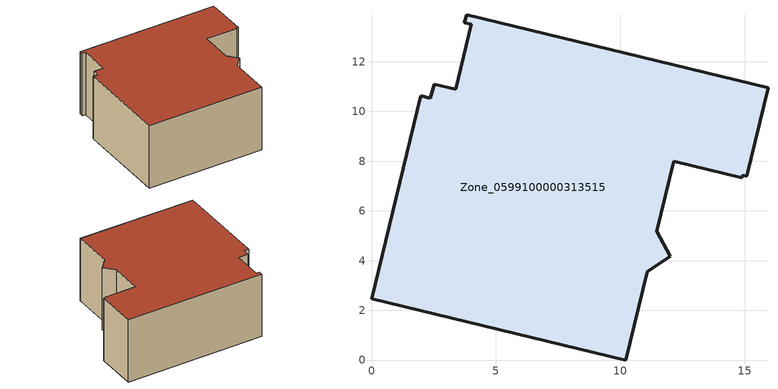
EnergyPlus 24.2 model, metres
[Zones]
Zone_0599100000313515
 floor ground (C_G): 15.94,10.95 15.09,7.39 14.92,7.43 14.89,7.34 12.15,8 11.47,5.19 12.02,4.17 11.08,3.56 10.22,0 0,2.46 1.97,10.63 2.37,10.53 2.53,11.1 3.39,10.89 4.02,13.5 3.73,13.57 3.82,13.88 z0
 wall outside (C_F): 10.22,0 11.08,3.56 12.02,4.17 11.47,5.19 12.15,8 14.89,7.34 14.92,7.43 15.09,7.39 15.94,10.95 3.82,13.88 3.73,13.57 4.02,13.5 3.39,10.89 2.53,11.1 2.37,10.53 1.97,10.63 0,2.46 10.22,0 z0:5.92
 roof outside (C_R): 2.53,11.1 2.37,10.53 1.97,10.63 0,2.46 10.22,0 11.08,3.56 12.02,4.17 11.47,5.19 12.15,8 14.89,7.34 14.92,7.43 15.09,7.39 15.94,10.95 3.82,13.88 3.73,13.57 4.02,13.5 3.39,10.89 z5.92
[BUILDING]
Pand.0599100000313515: North Axis=0; Terrain=City; Loads Convergence Tolerance Value=0.04; Temperature Convergence Tolerance Value=0.4; Solar Distribution=FullExterior; Maximum Number of Warmup Days=25; Minimum Number of Warmup Days=1
[Site:Location]
Rotterdam.The.Hague.AP_ZH_NLD Design_Conditions: Latitude=51.96; Longitude=4.45; Time Zone=1; Elevation=-4.5
[SITE:GROUNDTEMPERATURE:BUILDINGSURFACE]
18, 18, 18, 18, 18, 18, 18, 18, 18, 18, 18, 18
[MATERIAL] Thermal Absorptance=0.9; Solar Absorptance=0.7; Visible Absorptance=0.7
Name | Roughness | Thickness | Conductivity | Density | Specific Heat
G.D.1992-2005 | MediumSmooth | 0.15 | 0.06 | 540 | 1210
F.D.1992-2005 | Rough | 0.3 | 0.12 | 1920 | 840
R.D.1992-2005 | MediumRough | 0.2 | 0.08 | 1500 | 1000
[CONSTRUCTION]
C_G: G.D.1992-2005
C_F: F.D.1992-2005
C_R: R.D.1992-2005
[ZONE]
Zone_0599100000313515: Type=1; Multiplier=1; Ceiling Height=Autocalculate; Volume=Autocalculate; Floor Area=autocalculate; Part of Total Floor Area=Yes
[ZONEINFILTRATION:DESIGNFLOWRATE]
Infil_Zone_0599100000313515: Zone or ZoneList or Space or SpaceList=Zone_0599100000313515; Schedule=AlwaysOn; Design Flow Rate Calculation Method=Flow/Area; Flow Rate per Floor Area=0.0021; Constant Term Coefficient=1; Temperature Term Coefficient=0; Velocity Term Coefficient=0; Velocity Squared Term Coefficient=0
[HVACTEMPLATE:ZONE:IDEALLOADSAIRSYSTEM]
Zone_0599100000313515: Maximum Heating Supply Air Temperature=50; Minimum Cooling Supply Air Temperature=13; Maximum Heating Supply Air Humidity Ratio=0.0156; Minimum Cooling Supply Air Humidity Ratio=0.0077; Heating Limit=NoLimit; Cooling Limit=NoLimit; Dehumidification Control Type=ConstantSensibleHeatRatio; Cooling Sensible Heat Ratio=0.7; Dehumidification Setpoint=60; Humidification Control Type=None; Humidification Setpoint=30; Outdoor Air Method=None; Outdoor Air Flow Rate per Person=0.00944; Outdoor Air Flow Rate per Zone Floor Area=0; Outdoor Air Flow Rate per Zone=0; Demand Controlled Ventilation Type=None; Outdoor Air Economizer Type=NoEconomizer; Heat Recovery Type=None; Sensible Heat Recovery Effectiveness=0.7; Latent Heat Recovery Effectiveness=0.65
[ZONECONTROL:THERMOSTAT]
ThermostatControl_Zone_0599100000313515: Zone or ZoneList=Zone_0599100000313515; Control Type Schedule=DualSetpointControlType; Control 1=Thermostat_Zone_0599100000313515; Temperature Difference Between Cutout And Setpoint=0
[THERMOSTATSETPOINT:DUALSETPOINT]
Thermostat_Zone_0599100000313515: Heating Setpoint Temperature Schedule=HeatingSetpoint_Zone_0599100000313515; Cooling Setpoint Temperature Schedule=CoolingSetpoint_Zone_0599100000313515
[SCHEDULE:COMPACT]
HeatingSetpoint_Zone_0599100000313515: Through: 12/31, For: AllDays, Until: 24:00, 21
CoolingSetpoint_Zone_0599100000313515: Through: 12/31, For: AllDays, Until: 24:00, 24
DualSetpointControlType: Through: 12/31, For: AllDays, Until: 24:00, 4
AlwaysOn: Through: 12/31, For: AllDays, Until: 24:00, 1
